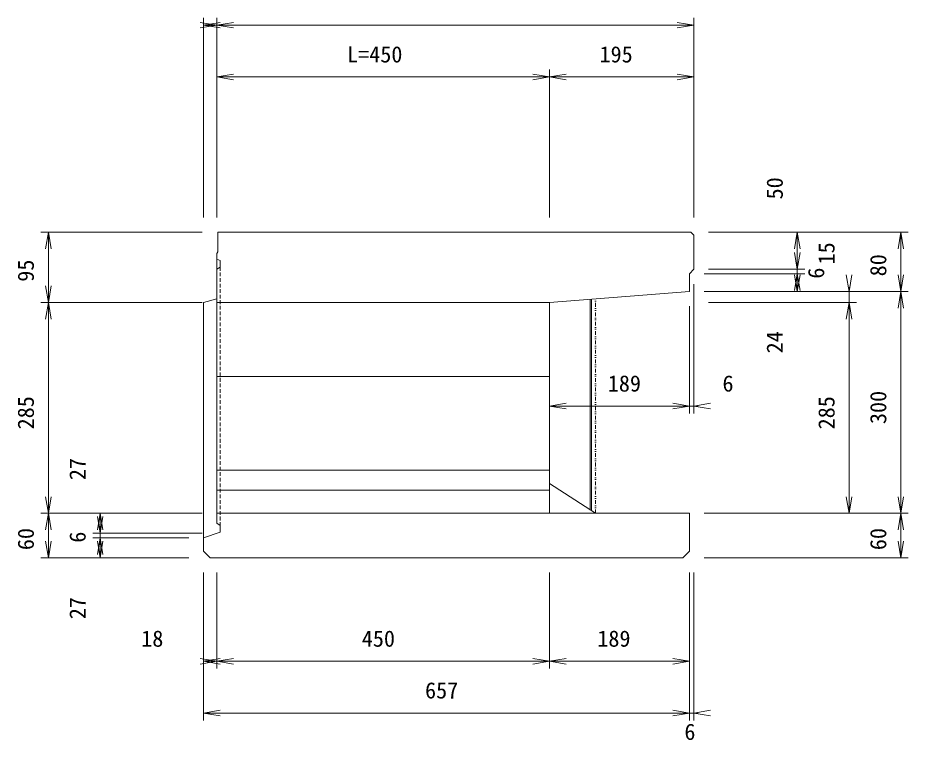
# Model space of a CAD drawing. Units: millimetres, scale not verified. Extents: x -247732 to 40887, y 610 to 29090.
# Drawn here: x 7764 to 13786, y 9959 to 14843 of the extents above; entities that cross this region are included whole.
import ezdxf
from ezdxf.enums import TextEntityAlignment as Align

# ---------------------------------------------------------------- set-up
doc = ezdxf.new("R2010")
doc.units = ezdxf.units.MM
doc.header["$LTSCALE"] = 50
doc.linetypes.add('USER2', pattern=[1.27, 0.5, -0.25, 0.01, -0.25, 0.01, -0.25])
doc.linetypes.add('USER3', pattern=[0.75, 0.5, -0.25])
for name, color, linetype, lineweight in [('0_2', 7, 'Continuous', 18), ('D-STR-DIM（寸法）', 7, 'Continuous', 18), ('D-STR-STR1（構造物）', 4, 'Continuous', 18)]:
    doc.layers.add(name, color=color, linetype=linetype, lineweight=lineweight)
doc.styles.add('ＭＳ ゴシック', font='')
doc.styles.get('ＭＳ ゴシック').set_extended_font_data('MS Gothic')

msp = doc.modelspace()

# ---------------------------------------------------------------- linework, layer by layer
at = {"layer": '0_2'}
for p, q in [((8998.18, 14811.93), (9110.68, 14793.18)), ((9110.68, 14793.18), (8998.18, 14774.43)), ((9020.68, 14793.18), (9133.18, 14811.93)), ((9133.18, 14774.43), (9020.68, 14793.18)), ((9020.68, 14793.18), (9035.68, 14793.18)), ((9110.68, 14793.18), (9095.68, 14793.18)), ((9110.68, 14793.18), (9223.18, 14811.93)), ((9223.18, 14774.43), (9110.68, 14793.18)), ((9110.68, 14793.18), (9125.68, 14793.18)), ((12223.18, 14811.93), (12335.68, 14793.18)), ((12335.68, 14793.18), (12223.18, 14774.43)), ((12335.68, 14793.18), (12320.68, 14793.18)), ((9110.68, 14443.18), (9223.18, 14461.93)), ((11248.18, 14461.93), (11360.68, 14443.18)), ((11360.68, 14443.18), (11473.18, 14461.93)), ((12223.18, 14461.93), (12335.68, 14443.18)), ((9223.18, 14424.43), (9110.68, 14443.18)), ((9110.68, 14443.18), (9125.68, 14443.18)), ((11360.68, 14443.18), (11248.18, 14424.43)), ((11360.68, 14443.18), (11345.68, 14443.18)), ((11473.18, 14424.43), (11360.68, 14443.18)), ((11360.68, 14443.18), (11375.68, 14443.18)), ((12335.68, 14443.18), (12223.18, 14424.43)), ((12335.68, 14443.18), (12320.68, 14443.18)), ((7951.93, 13280.68), (7970.68, 13393.18)), ((7970.68, 13393.18), (7989.43, 13280.68)), ((7970.68, 13393.18), (7970.68, 13378.18)), ((13016.93, 13280.68), (13035.68, 13393.18)), ((13035.68, 13393.18), (13054.43, 13280.68)), ((13035.68, 13393.18), (13035.68, 13378.18)), ((13716.93, 13280.68), (13735.68, 13393.18)), ((13735.68, 13393.18), (13754.43, 13280.68)), ((13735.68, 13393.18), (13735.68, 13378.18)), ((13035.68, 13143.18), (13016.93, 13255.68)), ((13035.68, 13143.18), (13016.93, 13255.68)), ((13054.43, 13255.68), (13035.68, 13143.18)), ((13054.43, 13255.68), (13035.68, 13143.18)), ((13035.68, 13143.18), (13035.68, 13158.18)), ((13035.68, 13143.18), (13035.68, 13158.18)), ((13016.93, 13000.68), (13035.68, 13113.18)), ((13016.93, 13000.68), (13035.68, 13113.18)), ((13035.68, 12993.18), (13016.93, 13105.68)), ((13035.68, 13113.18), (13054.43, 13000.68)), ((13035.68, 13113.18), (13035.68, 13098.18)), ((13035.68, 13113.18), (13054.43, 13000.68)), ((13035.68, 13113.18), (13035.68, 13098.18)), ((13054.43, 13105.68), (13035.68, 12993.18)), ((13385.68, 12993.18), (13366.93, 13105.68)), ((13404.43, 13105.68), (13385.68, 12993.18)), ((13735.68, 12993.18), (13716.93, 13105.68)), ((13754.43, 13105.68), (13735.68, 12993.18)), ((7970.68, 12918.18), (7951.93, 13030.68)), ((7989.43, 13030.68), (7970.68, 12918.18)), ((13035.68, 12993.18), (13035.68, 13008.18)), ((13385.68, 12993.18), (13385.68, 13008.18)), ((13735.68, 12993.18), (13735.68, 13008.18)), ((13716.93, 12880.68), (13735.68, 12993.18)), ((13735.68, 12993.18), (13754.43, 12880.68)), ((13735.68, 12993.18), (13735.68, 12978.18)), ((7951.93, 12805.68), (7970.68, 12918.18)), ((7970.68, 12918.18), (7970.68, 12933.18)), ((7970.68, 12918.18), (7989.43, 12805.68)), ((7970.68, 12918.18), (7970.68, 12903.18)), ((13366.93, 12805.68), (13385.68, 12918.18)), ((13366.93, 12805.68), (13385.68, 12918.18)), ((13385.68, 12918.18), (13404.43, 12805.68)), ((13385.68, 12918.18), (13385.68, 12903.18)), ((13385.68, 12918.18), (13404.43, 12805.68)), ((13385.68, 12918.18), (13385.68, 12903.18)), ((11360.68, 12218.18), (11473.18, 12236.93)), ((12193.18, 12236.93), (12305.68, 12218.18)), ((12193.18, 12236.93), (12305.68, 12218.18)), ((12335.68, 12218.18), (12448.18, 12236.93)), ((11473.18, 12199.43), (11360.68, 12218.18)), ((11360.68, 12218.18), (11375.68, 12218.18)), ((12305.68, 12218.18), (12193.18, 12199.43)), ((12305.68, 12218.18), (12193.18, 12199.43)), ((12305.68, 12218.18), (12290.68, 12218.18)), ((12305.68, 12218.18), (12290.68, 12218.18)), ((12448.18, 12199.43), (12335.68, 12218.18)), ((12335.68, 12218.18), (12350.68, 12218.18)), ((7970.68, 11493.18), (7951.93, 11605.68)), ((7989.43, 11605.68), (7970.68, 11493.18)), ((13385.68, 11493.18), (13366.93, 11605.68)), ((13404.43, 11605.68), (13385.68, 11493.18)), ((13735.68, 11493.18), (13716.93, 11605.68)), ((13754.43, 11605.68), (13735.68, 11493.18)), ((7970.68, 11493.18), (7970.68, 11508.18)), ((13385.68, 11493.18), (13385.68, 11508.18)), ((13735.68, 11493.18), (13735.68, 11508.18)), ((7951.93, 11380.68), (7970.68, 11493.18)), ((7970.68, 11493.18), (7989.43, 11380.68)), ((7970.68, 11493.18), (7970.68, 11478.18)), ((8301.93, 11380.68), (8320.68, 11493.18)), ((8320.68, 11358.18), (8301.93, 11470.68)), ((8320.68, 11358.18), (8301.93, 11470.68)), ((8320.68, 11493.18), (8339.43, 11380.68)), ((8320.68, 11493.18), (8320.68, 11478.18)), ((8339.43, 11470.68), (8320.68, 11358.18)), ((8339.43, 11470.68), (8320.68, 11358.18)), ((13716.93, 11380.68), (13735.68, 11493.18)), ((13735.68, 11493.18), (13754.43, 11380.68)), ((13735.68, 11493.18), (13735.68, 11478.18)), ((8301.93, 11215.68), (8320.68, 11328.18)), ((8301.93, 11215.68), (8320.68, 11328.18)), ((8320.68, 11358.18), (8320.68, 11373.18)), ((8320.68, 11358.18), (8320.68, 11373.18)), ((8320.68, 11328.18), (8339.43, 11215.68)), ((8320.68, 11328.18), (8320.68, 11313.18)), ((8320.68, 11328.18), (8339.43, 11215.68)), ((8320.68, 11328.18), (8320.68, 11313.18)), ((7970.68, 11193.18), (7951.93, 11305.68)), ((7989.43, 11305.68), (7970.68, 11193.18)), ((8320.68, 11193.18), (8301.93, 11305.68)), ((8339.43, 11305.68), (8320.68, 11193.18)), ((13735.68, 11193.18), (13716.93, 11305.68)), ((13754.43, 11305.68), (13735.68, 11193.18)), ((7970.68, 11193.18), (7970.68, 11208.18)), ((8320.68, 11193.18), (8320.68, 11208.18)), ((13735.68, 11193.18), (13735.68, 11208.18)), ((8998.18, 10511.93), (9110.68, 10493.18)), ((9110.68, 10493.18), (8998.18, 10474.43)), ((9020.68, 10493.18), (9133.18, 10511.93)), ((9133.18, 10474.43), (9020.68, 10493.18)), ((9020.68, 10493.18), (9035.68, 10493.18)), ((9110.68, 10493.18), (9095.68, 10493.18)), ((9110.68, 10493.18), (9223.18, 10511.93)), ((9223.18, 10474.43), (9110.68, 10493.18)), ((9110.68, 10493.18), (9125.68, 10493.18)), ((11248.18, 10511.93), (11360.68, 10493.18)), ((11360.68, 10493.18), (11248.18, 10474.43)), ((11360.68, 10493.18), (11345.68, 10493.18)), ((11360.68, 10493.18), (11473.18, 10511.93)), ((11473.18, 10474.43), (11360.68, 10493.18)), ((11360.68, 10493.18), (11375.68, 10493.18)), ((12193.18, 10511.93), (12305.68, 10493.18)), ((12305.68, 10493.18), (12193.18, 10474.43)), ((12305.68, 10493.18), (12290.68, 10493.18)), ((9020.68, 10143.18), (9133.18, 10161.93)), ((9133.18, 10124.43), (9020.68, 10143.18)), ((9020.68, 10143.18), (9035.68, 10143.18)), ((12193.18, 10161.93), (12305.68, 10143.18)), ((12193.18, 10161.93), (12305.68, 10143.18)), ((12305.68, 10143.18), (12193.18, 10124.43)), ((12305.68, 10143.18), (12193.18, 10124.43)), ((12305.68, 10143.18), (12290.68, 10143.18)), ((12305.68, 10143.18), (12290.68, 10143.18)), ((12335.68, 10143.18), (12448.18, 10161.93)), ((12448.18, 10124.43), (12335.68, 10143.18)), ((12335.68, 10143.18), (12350.68, 10143.18))]:
    msp.add_line(p, q, dxfattribs=at)
at = {"layer": 'D-STR-DIM（寸法）'}
for p, q in [((9020.68, 13493.18), (9020.68, 14843.18)), ((9110.68, 13493.18), (9110.68, 14843.18)), ((9110.68, 13493.18), (9110.68, 14843.18)), ((12335.68, 13493.18), (12335.68, 14843.18)), ((9035.68, 14793.18), (9095.68, 14793.18)), ((9125.68, 14793.18), (12320.68, 14793.18)), ((9110.68, 13493.18), (9110.68, 14493.18)), ((11360.68, 13493.18), (11360.68, 14493.18)), ((11360.68, 13493.18), (11360.68, 14493.18)), ((12335.68, 13493.18), (12335.68, 14493.18)), ((11345.68, 14443.18), (9125.68, 14443.18)), ((12320.68, 14443.18), (11375.68, 14443.18)), ((9010.68, 13393.18), (7920.68, 13393.18)), ((7970.68, 13378.18), (7970.68, 12933.18)), ((12435.68, 13393.18), (13785.68, 13393.18)), ((12435.68, 13393.18), (13085.68, 13393.18)), ((13035.68, 13378.18), (13035.68, 13158.18)), ((13735.68, 13378.18), (13735.68, 13008.18)), ((12435.68, 13143.18), (13085.68, 13143.18)), ((12435.68, 13143.18), (13085.68, 13143.18)), ((13035.68, 13158.18), (13035.68, 13173.18)), ((13035.68, 13113.18), (13035.68, 13143.18)), ((12405.68, 13113.18), (13085.68, 13113.18)), ((12405.68, 13113.18), (13085.68, 13113.18)), ((13035.68, 13098.18), (13035.68, 13083.18)), ((13035.68, 13008.18), (13035.68, 13098.18)), ((12335.68, 13043.18), (12335.68, 12168.18)), ((13385.68, 13008.18), (13385.68, 13023.18)), ((12405.68, 12993.18), (13785.68, 12993.18)), ((12405.68, 12993.18), (13785.68, 12993.18)), ((12405.68, 12993.18), (13085.68, 12993.18)), ((12405.68, 12993.18), (13435.68, 12993.18)), ((13385.68, 12918.18), (13385.68, 12993.18)), ((13735.68, 12978.18), (13735.68, 11508.18)), ((9010.68, 12918.18), (7920.68, 12918.18)), ((9010.68, 12918.18), (7920.68, 12918.18)), ((7970.68, 12903.18), (7970.68, 11508.18)), ((12305.68, 12893.18), (12305.68, 12168.18)), ((12305.68, 12893.18), (12305.68, 12168.18)), ((12435.68, 12918.18), (13435.68, 12918.18)), ((12435.68, 12918.18), (13435.68, 12918.18)), ((13385.68, 12903.18), (13385.68, 11508.18)), ((13385.68, 12903.18), (13385.68, 12888.18)), ((11360.68, 12818.18), (11360.68, 12168.18)), ((12290.68, 12218.18), (11375.68, 12218.18)), ((12290.68, 12218.18), (12275.68, 12218.18)), ((12335.68, 12218.18), (12305.68, 12218.18)), ((12350.68, 12218.18), (12365.68, 12218.18)), ((9010.68, 11493.18), (7920.68, 11493.18)), ((9010.68, 11493.18), (7920.68, 11493.18)), ((7970.68, 11478.18), (7970.68, 11208.18)), ((9010.68, 11493.18), (8270.68, 11493.18)), ((8320.68, 11478.18), (8320.68, 11373.18)), ((12405.68, 11493.18), (13785.68, 11493.18)), ((12405.68, 11493.18), (13785.68, 11493.18)), ((12405.68, 11493.18), (13435.68, 11493.18)), ((13735.68, 11478.18), (13735.68, 11208.18)), ((8320.68, 11373.18), (8320.68, 11388.18)), ((9010.68, 11358.18), (8270.68, 11358.18)), ((9010.68, 11358.18), (8270.68, 11358.18)), ((8920.68, 11328.18), (8270.68, 11328.18)), ((8920.68, 11328.18), (8270.68, 11328.18)), ((8320.68, 11358.18), (8320.68, 11328.18)), ((8320.68, 11313.18), (8320.68, 11208.18)), ((8320.68, 11313.18), (8320.68, 11298.18)), ((8920.68, 11193.18), (7920.68, 11193.18)), ((8920.68, 11193.18), (8270.68, 11193.18)), ((12405.68, 11193.18), (13785.68, 11193.18)), ((9020.68, 11093.18), (9020.68, 10443.18)), ((9020.68, 11093.18), (9020.68, 10093.18)), ((9110.68, 11093.18), (9110.68, 10443.18)), ((9110.68, 11093.18), (9110.68, 10443.18)), ((11360.68, 11093.18), (11360.68, 10443.18)), ((11360.68, 11093.18), (11360.68, 10443.18)), ((12305.68, 11093.18), (12305.68, 10093.18)), ((12305.68, 11093.18), (12305.68, 10443.18)), ((12305.68, 11093.18), (12305.68, 10093.18)), ((12335.68, 11093.18), (12335.68, 10093.18)), ((9035.68, 10493.18), (9095.68, 10493.18)), ((11345.68, 10493.18), (9125.68, 10493.18)), ((11375.68, 10493.18), (12290.68, 10493.18)), ((9035.68, 10143.18), (12290.68, 10143.18)), ((12290.68, 10143.18), (12275.68, 10143.18)), ((12305.68, 10143.18), (12335.68, 10143.18)), ((12350.68, 10143.18), (12365.68, 10143.18))]:
    msp.add_line(p, q, dxfattribs=at)
at = {"layer": 'D-STR-STR1（構造物）'}
for p, q in [((9115.68, 13393.18), (12315.68, 13393.18)), ((9115.68, 13393.18), (9115.68, 13260.68)), ((12335.68, 13373.18), (12315.68, 13393.18)), ((12335.68, 13373.18), (12335.68, 13143.18)), ((9110.68, 13250.68), (9115.68, 13260.68)), ((9110.68, 13250.68), (9110.68, 11425.68)), ((9110.68, 13210.68), (9133.18, 13203.18)), ((9133.18, 13203.18), (9133.18, 13158.18)), ((9110.68, 13143.18), (9133.18, 13158.18)), ((12305.68, 13113.18), (12335.68, 13143.18)), ((12305.68, 12993.18), (12305.68, 13113.18)), ((12305.68, 12993.18), (11360.68, 12918.18)), ((9020.68, 12918.18), (9110.68, 12943.18)), ((9020.68, 12918.18), (9020.68, 11238.18)), ((9110.68, 12918.18), (11360.68, 12918.18)), ((11360.68, 12918.18), (11360.68, 11493.18)), ((11635.82, 11515.95), (11635.82, 12940.02)), ((11644.55, 11510.25), (11644.55, 12940.71)), ((9110.68, 12418.18), (11360.68, 12418.18)), ((9110.68, 11783.84), (11360.68, 11783.84)), ((11360.68, 11695.68), (11670.68, 11493.18)), ((9110.68, 11649.47), (11360.68, 11649.47)), ((9110.68, 11493.18), (12305.68, 11493.18)), ((12305.68, 11238.18), (12305.68, 11493.18)), ((9110.68, 11425.68), (9133.18, 11410.68)), ((9133.18, 11410.68), (9133.18, 11365.68)), ((9020.68, 11328.18), (9133.18, 11365.68)), ((9020.68, 11238.18), (9065.68, 11193.18)), ((12260.68, 11193.18), (12305.68, 11238.18)), ((9065.68, 11193.18), (12260.68, 11193.18))]:
    msp.add_line(p, q, dxfattribs=at)
at = {"layer": 'D-STR-STR1（構造物）', "linetype": 'USER3'}
msp.add_line((9133.18, 13158.18), (9133.18, 11410.68), dxfattribs=at)
at = {"layer": 'D-STR-STR1（構造物）', "linetype": 'USER2'}
msp.add_line((11670.68, 11493.18), (11670.68, 12942.79), dxfattribs=at)

# ---------------------------------------------------------------- texts
at = {"layer": 'D-STR-DIM（寸法）', "style": 'ＭＳ ゴシック'}
for s, p in [('L=450', (9990.88, 14508.18)), ('195', (11698.18, 14508.18)), ('189', (11754.06, 12283.18)), ('6', (12529.45, 12283.18)), ('18', (8598.65, 10558.18)), ('450', (10090.25, 10558.18)), ('189', (11683.18, 10558.18)), ('657', (10518.13, 10208.18)), ('6', (12271.95, 9928.18))]:
    msp.add_text(s, height=110, dxfattribs=at).set_placement(p, align=Align.BOTTOM_LEFT)
for s, p in [('50', (12970.68, 13615.34)), ('15', (13320.68, 13175.68)), ('95', (7905.68, 13058.98)), ('80', (13670.68, 13095.34)), ('6', (13250.68, 13079.45)), ('24', (12970.68, 12574.58)), ('300', (13670.68, 12096.61)), ('285', (7905.68, 12060.63)), ('285', (13320.68, 12060.63)), ('27', (8255.68, 11717.62)), ('60', (7905.68, 11244.2)), ('60', (13670.68, 11244.2)), ('6', (8255.68, 11294.45)), ('27', (8255.68, 10777.62))]:
    msp.add_text(s, height=110, rotation=90, dxfattribs=at).set_placement(p, align=Align.BOTTOM_LEFT)

doc.saveas('drawing.dxf')
